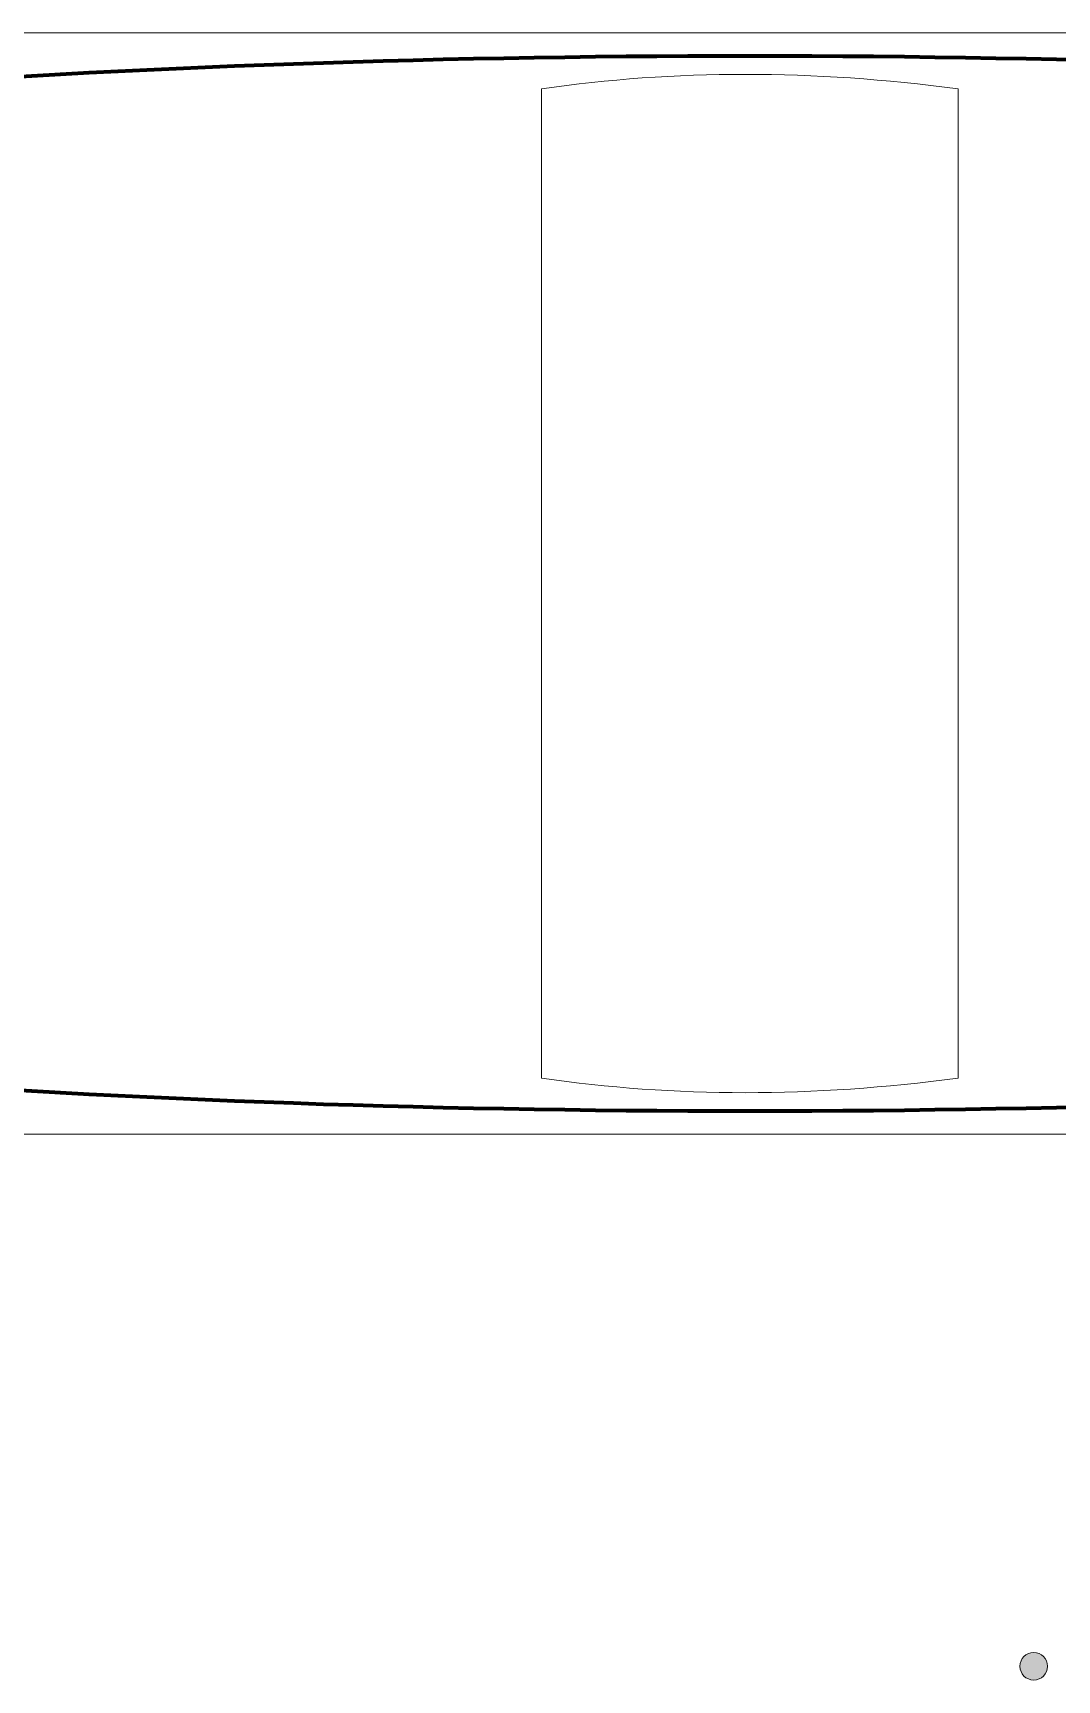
# Model space of a CAD drawing. Header units: inches. Extents: x 0 to 48, y -19.6 to 10.
# Drawn here: x 17.49 to 26.79, y -16.97 to -2.01 of the extents above; entities that cross this region are included whole.
import ezdxf

# ---------------------------------------------------------------- set-up
doc = ezdxf.new("R2010")
doc.units = ezdxf.units.IN
doc.header["$MEASUREMENT"] = 0
doc.layers.add('Layer 1', color=7, linetype='Continuous')

msp = doc.modelspace()

# ---------------------------------------------------------------- hatches: boundary and pattern name
at = {"layer": 'Layer 1', "true_color": 0x231f20}
h = msp.add_hatch(color=250, dxfattribs=at)
edge = h.paths.add_edge_path()
edge.add_spline(control_points=[(26.578, -16.715), (26.647, -16.715), (26.703, -16.771), (26.703, -16.84), (26.703, -16.909), (26.647, -16.965), (26.578, -16.965), (26.509, -16.965), (26.453, -16.909), (26.453, -16.84), (26.453, -16.771), (26.509, -16.715), (26.578, -16.715)], knot_values=[0, 0, 0, 0, 0.013889, 0.013889, 0.013889, 0.027778, 0.027778, 0.027778, 0.041667, 0.041667, 0.041667, 0.055556, 0.055556, 0.055556, 0.055556], degree=3, periodic=0)
edge.add_line((26.578, -16.715), (26.578, -16.715))

# ---------------------------------------------------------------- linework, layer by layer
at = {"layer": 'Layer 1', "lineweight": 0}
msp.add_lwpolyline([(48, -2.007), (48, -12.007), (0, -12.007), (0, -2.007), (48, -2.007)], dxfattribs=at)
at = {"layer": 'Layer 1', "color": 250, "lineweight": 18, "true_color": 0x231f20}
msp.add_lwpolyline([(48, -2.007), (48, -12.007), (0, -12.007), (0, -2.007), (48, -2.007)], dxfattribs=at)
at = {"layer": 'Layer 1', "lineweight": 0}
for points, knots in [([(24, -11.8), (30.03, -11.8), (35.536, -11.349), (39.731, -10.605), (39.731, -10.601), (39.731, -10.598), (39.731, -10.595), (39.731, -9.655), (40.633, -8.892), (41.746, -8.892), (42.498, -8.892), (43.154, -9.241), (43.501, -9.757), (46.214, -8.979), (47.809, -8.031), (47.809, -7.007), (47.809, -5.984), (46.214, -5.036), (43.501, -4.257), (43.154, -4.773), (42.498, -5.122), (41.746, -5.122), (40.633, -5.122), (39.731, -4.36), (39.731, -3.42), (39.731, -3.416), (39.731, -3.413), (39.731, -3.41), (35.536, -2.666), (30.03, -2.214), (24, -2.214), (17.97, -2.214), (12.464, -2.666), (8.269, -3.41), (8.269, -3.413), (8.269, -3.416), (8.269, -3.42), (8.269, -4.36), (7.367, -5.122), (6.254, -5.122), (5.502, -5.122), (4.846, -4.773), (4.499, -4.257), (1.785, -5.036), (0.192, -5.984), (0.192, -7.007), (0.192, -8.031), (1.785, -8.979), (4.499, -9.757), (4.846, -9.241), (5.502, -8.892), (6.254, -8.892), (7.367, -8.892), (8.269, -9.655), (8.269, -10.595), (8.269, -10.598), (8.269, -10.601), (8.269, -10.605), (12.464, -11.349), (17.97, -11.8), (24, -11.8)], [0, 0, 0, 0, 1, 1, 1, 2, 2, 2, 3, 3, 3, 4, 4, 4, 5, 5, 5, 6, 6, 6, 7, 7, 7, 8, 8, 8, 9, 9, 9, 10, 10, 10, 11, 11, 11, 12, 12, 12, 13, 13, 13, 14, 14, 14, 15, 15, 15, 16, 16, 16, 17, 17, 17, 18, 18, 18, 19, 19, 19, 20, 20, 20, 20]), ([(26.578, -16.715), (26.647, -16.715), (26.703, -16.771), (26.703, -16.84), (26.703, -16.909), (26.647, -16.965), (26.578, -16.965), (26.509, -16.965), (26.453, -16.909), (26.453, -16.84), (26.453, -16.771), (26.509, -16.715), (26.578, -16.715)], [0, 0, 0, 0, 1, 1, 1, 2, 2, 2, 3, 3, 3, 4, 4, 4, 4])]:
    msp.add_open_spline(points, degree=3, knots=knots, dxfattribs=at)
at = {"layer": 'Layer 1', "color": 177, "lineweight": 70, "true_color": 0x2e3092}
msp.add_open_spline([(24, -11.8), (30.03, -11.8), (35.536, -11.349), (39.731, -10.605), (39.731, -10.601), (39.731, -10.598), (39.731, -10.595), (39.731, -9.655), (40.633, -8.892), (41.746, -8.892), (42.498, -8.892), (43.154, -9.241), (43.501, -9.757), (46.214, -8.979), (47.809, -8.031), (47.809, -7.007), (47.809, -5.984), (46.214, -5.036), (43.501, -4.257), (43.154, -4.773), (42.498, -5.122), (41.746, -5.122), (40.633, -5.122), (39.731, -4.36), (39.731, -3.42), (39.731, -3.416), (39.731, -3.413), (39.731, -3.41), (35.536, -2.666), (30.03, -2.214), (24, -2.214), (17.97, -2.214), (12.464, -2.666), (8.269, -3.41), (8.269, -3.413), (8.269, -3.416), (8.269, -3.42), (8.269, -4.36), (7.367, -5.122), (6.254, -5.122), (5.502, -5.122), (4.846, -4.773), (4.499, -4.257), (1.785, -5.036), (0.192, -5.984), (0.192, -7.007), (0.192, -8.031), (1.785, -8.979), (4.499, -9.757), (4.846, -9.241), (5.502, -8.892), (6.254, -8.892), (7.367, -8.892), (8.269, -9.655), (8.269, -10.595), (8.269, -10.598), (8.269, -10.601), (8.269, -10.605), (12.464, -11.349), (17.97, -11.8), (24, -11.8)], degree=3, knots=[0, 0, 0, 0, 1, 1, 1, 2, 2, 2, 3, 3, 3, 4, 4, 4, 5, 5, 5, 6, 6, 6, 7, 7, 7, 8, 8, 8, 9, 9, 9, 10, 10, 10, 11, 11, 11, 12, 12, 12, 13, 13, 13, 14, 14, 14, 15, 15, 15, 16, 16, 16, 17, 17, 17, 18, 18, 18, 19, 19, 19, 20, 20, 20, 20], dxfattribs=at)
at = {"layer": 'Layer 1', "color": 250, "lineweight": 18, "true_color": 0x231f20}
msp.add_open_spline([(22.109, -11.499), (22.109, -8.505), (22.109, -5.51), (22.109, -2.515), (23.314, -2.339), (24.575, -2.34), (25.891, -2.515), (25.891, -5.51), (25.891, -8.505), (25.891, -11.499), (24.575, -11.675), (23.314, -11.675), (22.109, -11.499)], degree=3, knots=[0, 0, 0, 0, 1, 1, 1, 2, 2, 2, 3, 3, 3, 4, 4, 4, 4], dxfattribs=at)

doc.saveas('drawing.dxf')
